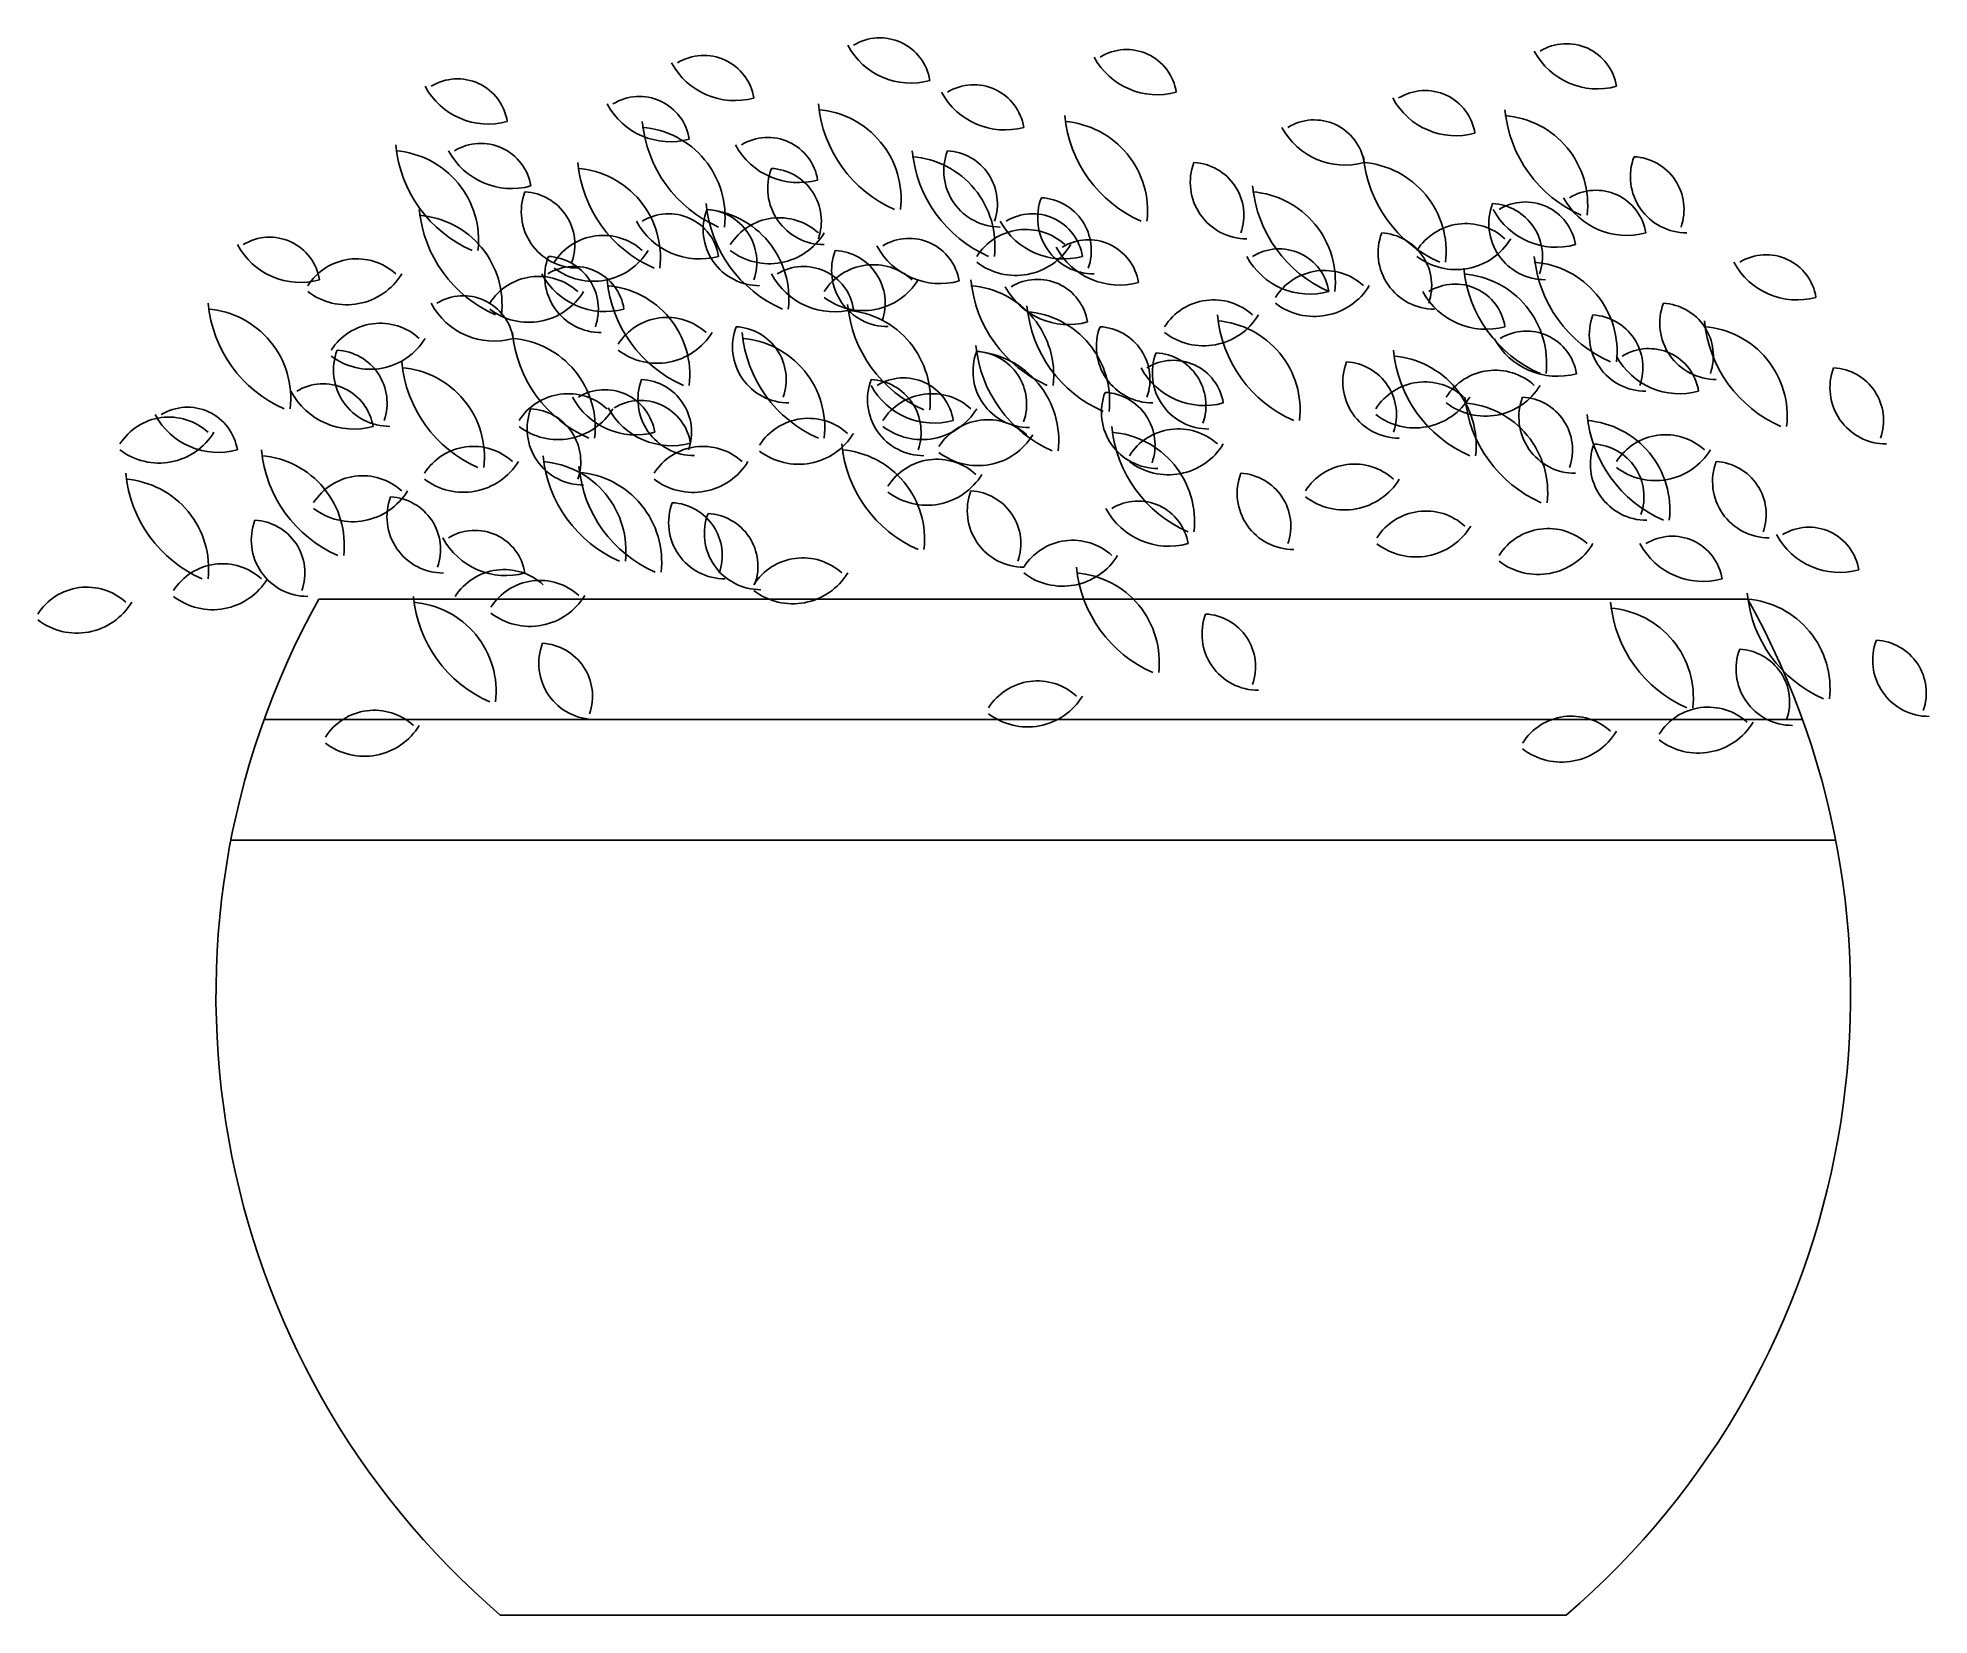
# Model space of a CAD drawing. Extents: x -4.803 to -4.489, y 4.433 to 4.695.
import ezdxf

# ---------------------------------------------------------------- set-up
doc = ezdxf.new("R2010")
doc.units = 0
doc.header["$LTSCALE"] = 0.5
doc.header["$MEASUREMENT"] = 0
doc.layers.get('0').update_dxf_attribs({"linetype": 'CONTINUOUS'})

msp = doc.modelspace()

# ---------------------------------------------------------------- linework, layer by layer
for p, q in [((-4.75610774584726, 4.601892262114382), (-4.518735630967218, 4.601892262114382)), ((-4.765175251283313, 4.581892262114382), (-4.509668125531164, 4.581892262114382)), ((-4.770671699380621, 4.561892262114383), (-4.504171677433856, 4.561892262114383)), ((-4.725942564231442, 4.433126482091752), (-4.548900812583036, 4.433126482091752))]:
    msp.add_line(p, q)
for centre, radius, start, end in [((-4.657772649942016, 4.699519576153381), 0.0118848215353078, 208.1715041780509, 285.4596361845477), ((-4.662889048921038, 4.686760378030759), 0.008386470272683978, 8.947810997887906, 121.5315607131466), ((-4.621954236038166, 4.684812431675589), 0.008386470272683978, 8.947810997887906, 121.5315607131466), ((-4.543739988802732, 4.698545624400163), 0.0118848215353078, 208.1715041780509, 285.4596361845477), ((-4.548856387781753, 4.685786426277541), 0.008386470272683978, 8.947810997887906, 121.5315607131466), ((-4.68701186578436, 4.696597678044993), 0.0118848215353078, 208.1715041780509, 285.4596361845477), ((-4.692128264763381, 4.683838479922372), 0.008386470272683978, 8.947810997887906, 121.5315607131466), ((-4.616837837059144, 4.697571629798211), 0.0118848215353078, 208.1715041780509, 285.4596361845477), ((-4.727946678667232, 4.692701742485919), 0.0118848215353078, 208.1715041780509, 285.4596361845477), ((-4.733063077646253, 4.679942544363298), 0.008386470272683978, 8.947810997887906, 121.5315607131466), ((-4.647294834489467, 4.67896859261008), 0.008386470272683978, 8.947810997887906, 121.5315607131466), ((-4.69773285631449, 4.689779844377532), 0.0118848215353078, 208.1715041780509, 285.4596361845477), ((-4.702849255293511, 4.677020646254911), 0.008386470272683978, 8.947810997887906, 121.5315607131466), ((-4.651915197202547, 4.686151557345116), 0.02130001755943591, 185.3410353208758, 246.3711406195803), ((-4.642178435510446, 4.691727790732702), 0.0118848215353078, 208.1715041780509, 285.4596361845477), ((-4.567246336413246, 4.690763073232348), 0.0118848215353078, 208.1715041780509, 285.4596361845477), ((-4.572362735392267, 4.678003875109726), 0.008386470272683978, 8.947810997887906, 121.5315607131466), ((-4.68115441304489, 4.683229659236729), 0.02130001755943591, 185.3410353208758, 246.3711406195803), ((-4.674255790774532, 4.668360021740189), 0.0148780637107487, 353.3508923441121, 85.63235086103136), ((-4.610980384319674, 4.684203610989947), 0.02130001755943591, 185.3410353208758, 246.3711406195803), ((-4.63332097789166, 4.666412075385019), 0.0148780637107487, 353.3508923441121, 85.63235086103136), ((-4.590765807175025, 4.673124753544572), 0.008386470272683978, 8.947810997887906, 121.5315607131466), ((-4.537882536063262, 4.685177605591899), 0.02130001755943591, 185.3410353208758, 246.3711406195803), ((-4.560223129635247, 4.667386069986971), 0.0148780637107487, 353.3508923441121, 85.63235086103136), ((-4.722089225927762, 4.679333723677655), 0.02130001755943591, 185.3410353208758, 246.3711406195803), ((-4.729164524038361, 4.669228817985497), 0.008386470272683978, 8.947810997887906, 121.5315607131466), ((-4.703495006616875, 4.665438123631802), 0.0148780637107487, 353.3508923441121, 85.63235086103136), ((-4.676405837434237, 4.682971287811669), 0.0118848215353078, 208.1715041780509, 285.4596361845477), ((-4.681522236413259, 4.670212089689048), 0.008386470272683978, 8.947810997887906, 121.5315607131466), ((-4.585649408196003, 4.685883951667194), 0.0118848215353078, 208.1715041780509, 285.4596361845477), ((-4.744429819499747, 4.661542188072728), 0.0148780637107487, 353.3508923441121, 85.63235086103136), ((-4.72404812505934, 4.681988016108119), 0.0118848215353078, 208.1715041780509, 285.4596361845477), ((-4.69187540357502, 4.676411825569268), 0.02130001755943591, 185.3410353208758, 246.3711406195803), ((-4.636320982770976, 4.678359771924438), 0.02130001755943591, 185.3410353208758, 246.3711406195803), ((-4.658661576342961, 4.66056823631951), 0.0148780637107487, 353.3508923441121, 85.63235086103136), ((-4.642943480953047, 4.67306076803323), 0.009345417047365676, 159.2151049228914, 270.2115367862804), ((-4.652163164842874, 4.6676105580754), 0.008779795970477566, 340.5662009223309, 86.84985541537715), ((-4.602008668070175, 4.671112821678061), 0.009345417047365676, 159.2151049228914, 270.2115367862804), ((-4.611228351960002, 4.66566261172023), 0.008779795970477566, 340.5662009223309, 86.84985541537715), ((-4.561388883673776, 4.677395054424084), 0.02130001755943591, 185.3410353208758, 246.3711406195803), ((-4.583729477245761, 4.659603518819156), 0.0148780637107487, 353.3508923441121, 85.63235086103136), ((-4.528910819813762, 4.672086816280013), 0.009345417047365676, 159.2151049228914, 270.2115367862804), ((-4.53813050370359, 4.666636606322182), 0.008779795970477566, 340.5662009223309, 86.84985541537715), ((-4.714215997147005, 4.658620289964341), 0.0148780637107487, 353.3508923441121, 85.63235086103136), ((-4.672182696795391, 4.670138869924843), 0.009345417047365676, 159.2151049228914, 270.2115367862804), ((-4.681402380685218, 4.664688659967013), 0.008779795970477566, 340.5662009223309, 86.84985541537715), ((-4.713117509678263, 4.666242934365769), 0.009345417047365676, 159.2151049228914, 270.2115367862804), ((-4.72233719356809, 4.660792724407939), 0.008779795970477566, 340.5662009223309, 86.84985541537715), ((-4.627349266521477, 4.665268982612552), 0.009345417047365676, 159.2151049228914, 270.2115367862804), ((-4.636568950411304, 4.659818772654721), 0.008779795970477566, 340.5662009223309, 86.84985541537715), ((-4.579791955456534, 4.672515932858929), 0.02130001755943591, 185.3410353208758, 246.3711406195803), ((-4.602132549028519, 4.654724397254002), 0.0148780637107487, 353.3508923441121, 85.63235086103136), ((-4.555678824703991, 4.659489086209649), 0.008386470272683978, 8.947810997887906, 121.5315607131466), ((-4.538866764901292, 4.67419623068744), 0.0118848215353078, 208.1715041780509, 285.4596361845477), ((-4.543983163880314, 4.661437032564819), 0.008386470272683978, 8.947810997887906, 121.5315607131466), ((-4.71819067231987, 4.668619997299855), 0.02130001755943591, 185.3410353208758, 246.3711406195803), ((-4.740531265891855, 4.650828461694927), 0.0148780637107487, 353.3508923441121, 85.63235086103136), ((-4.692859696196198, 4.670300337977102), 0.0118848215353078, 208.1715041780509, 285.4596361845477), ((-4.697976095175219, 4.65754113985448), 0.008386470272683978, 8.947810997887906, 121.5315607131466), ((-4.682903687325521, 4.663321036257382), 0.009345417047365676, 159.2151049228914, 270.2115367862804), ((-4.670548384694768, 4.669603269003405), 0.02130001755943591, 185.3410353208758, 246.3711406195803), ((-4.692888978266753, 4.651811733398477), 0.0148780637107487, 353.3508923441121, 85.63235086103136), ((-4.692123371215348, 4.657870826299551), 0.008779795970477566, 340.5662009223309, 86.84985541537715), ((-4.679613625793266, 4.65562138087464), 0.00963465650724152, 47.64654799197602, 147.5324596920328), ((-4.632432051490714, 4.670300337977102), 0.0118848215353078, 208.1715041780509, 285.4596361845477), ((-4.637548450469736, 4.65754113985448), 0.008386470272683978, 8.947810997887906, 121.5315607131466), ((-4.552417167424276, 4.664304265112198), 0.009345417047365676, 159.2151049228914, 270.2115367862804), ((-4.561636851314104, 4.658854055154367), 0.008779795970477566, 340.5662009223309, 86.84985541537715), ((-4.550562425724969, 4.67224828433227), 0.0118848215353078, 208.1715041780509, 285.4596361845477), ((-4.764251506509394, 4.653645247144141), 0.008386470272683978, 8.947810997887906, 121.5315607131466), ((-4.708852841635609, 4.652699482766253), 0.00963465650724152, 47.64654799197602, 147.5324596920328), ((-4.681258827749137, 4.668291125260855), 0.01066789795738805, 232.5723237887556, 328.6526675129815), ((-4.658034247985098, 4.653447192957204), 0.008386470272683978, 8.947810997887906, 121.5315607131466), ((-4.638678812910394, 4.653673434519471), 0.00963465650724152, 47.64654799197602, 147.5324596920328), ((-4.628250657525408, 4.653210341683531), 0.008386470272683978, 8.947810997887906, 121.5315607131466), ((-4.570820239207034, 4.659425143547043), 0.009345417047365676, 159.2151049228914, 270.2115367862804), ((-4.580039923096861, 4.653974933589213), 0.008779795970477566, 340.5662009223309, 86.84985541537715), ((-4.565580964653981, 4.654647429121423), 0.00963465650724152, 47.64654799197602, 147.5324596920328), ((-4.567226166609853, 4.667317173507637), 0.01066789795738805, 232.5723237887556, 328.6526675129815), ((-4.759135107530373, 4.666404445266762), 0.0118848215353078, 208.1715041780509, 285.4596361845477), ((-4.749787654518482, 4.648803547207179), 0.00963465650724152, 47.64654799197602, 147.5324596920328), ((-4.70921895607037, 4.655529207987969), 0.009345417047365676, 159.2151049228914, 270.2115367862804), ((-4.718438639960198, 4.650078998030138), 0.008779795970477566, 340.5662009223309, 86.84985541537715), ((-4.710498043591481, 4.665369227152468), 0.01066789795738805, 232.5723237887556, 328.6526675129815), ((-4.661576668445268, 4.656512479691519), 0.009345417047365676, 159.2151049228914, 270.2115367862804), ((-4.670796352335095, 4.651062269733688), 0.008779795970477566, 340.5662009223309, 86.84985541537715), ((-4.652917849006077, 4.666206391079825), 0.0118848215353078, 208.1715041780509, 285.4596361845477), ((-4.640324014866265, 4.666343178905685), 0.01066789795738805, 232.5723237887556, 328.6526675129815), ((-4.623134258546386, 4.665969539806152), 0.0118848215353078, 208.1715041780509, 285.4596361845477), ((-4.591497238607842, 4.664456498911592), 0.0118848215353078, 208.1715041780509, 285.4596361845477), ((-4.596613637586864, 4.651697300788971), 0.008386470272683978, 8.947810997887906, 121.5315607131466), ((-4.533009312161822, 4.660828211879176), 0.02130001755943591, 185.3410353208758, 246.3711406195803), ((-4.515718682114666, 4.650723306187019), 0.008386470272683978, 8.947810997887906, 121.5315607131466), ((-4.751432856474353, 4.661473291593394), 0.01066789795738805, 232.5723237887556, 328.6526675129815), ((-4.719573832165739, 4.645881649098792), 0.00963465650724152, 47.64654799197602, 147.5324596920328), ((-4.708568936590926, 4.661543835056069), 0.0118848215353078, 208.1715041780509, 285.4596361845477), ((-4.713685335569948, 4.648784636933447), 0.008386470272683978, 8.947810997887906, 121.5315607131466), ((-4.670442981059241, 4.661534557954471), 0.0118848215353078, 208.1715041780509, 285.4596361845477), ((-4.675559380038263, 4.648775359831849), 0.008386470272683978, 8.947810997887906, 121.5315607131466), ((-4.664019411361696, 4.647829595453961), 0.00963465650724152, 47.64654799197602, 147.5324596920328), ((-4.589087312264495, 4.646864877953607), 0.00963465650724152, 47.64654799197602, 147.5324596920328), ((-4.5447049729855, 4.658880265524006), 0.02130001755943591, 185.3410353208758, 246.3711406195803), ((-4.567045566557485, 4.641088729919079), 0.0148780637107487, 353.3508923441121, 85.63235086103136), ((-4.555349905733808, 4.643036676274249), 0.0148780637107487, 353.3508923441121, 85.63235086103136), ((-4.510602283135644, 4.66348250430964), 0.0118848215353078, 208.1715041780509, 285.4596361845477), ((-4.732088407352705, 4.643905515368293), 0.008386470272683978, 8.947810997887906, 121.5315607131466), ((-4.721219034121611, 4.658551393485006), 0.01066789795738805, 232.5723237887556, 328.6526675129815), ((-4.687002243456728, 4.656932319168837), 0.02130001755943591, 185.3410353208758, 246.3711406195803), ((-4.709342837028713, 4.63914078356391), 0.0148780637107487, 353.3508923441121, 85.63235086103136), ((-4.665664613317567, 4.660499339840176), 0.01066789795738805, 232.5723237887556, 328.6526675129815), ((-4.626574598751245, 4.656932319168837), 0.02130001755943591, 185.3410353208758, 246.3711406195803), ((-4.64891519232323, 4.63914078356391), 0.0148780637107487, 353.3508923441121, 85.63235086103136), ((-4.631590830125824, 4.659397834513962), 0.0118848215353078, 208.1715041780509, 285.4596361845477), ((-4.636707229104846, 4.646638636391341), 0.008386470272683978, 8.947810997887906, 121.5315607131466), ((-4.590732514220367, 4.659534622339822), 0.01066789795738805, 232.5723237887556, 328.6526675129815), ((-4.562258086548647, 4.658612659846083), 0.0118848215353078, 208.1715041780509, 285.4596361845477), ((-4.567374485527669, 4.645853461723462), 0.008386470272683978, 8.947810997887906, 121.5315607131466), ((-4.753277654790903, 4.653036426458498), 0.02130001755943591, 185.3410353208758, 246.3711406195803), ((-4.775618248362888, 4.635244890853571), 0.0148780637107487, 353.3508923441121, 85.63235086103136), ((-4.726972008373684, 4.656664713490914), 0.0118848215353078, 208.1715041780509, 285.4596361845477), ((-4.647060396266607, 4.652838372271561), 0.02130001755943591, 185.3410353208758, 246.3711406195803), ((-4.669400989838592, 4.635046836666634), 0.0148780637107487, 353.3508923441121, 85.63235086103136), ((-4.617276805806917, 4.652601520997888), 0.02130001755943591, 185.3410353208758, 246.3711406195803), ((-4.639617399378902, 4.634809985392961), 0.0148780637107487, 353.3508923441121, 85.63235086103136), ((-4.607490384047253, 4.641985756388453), 0.00963465650724152, 47.64654799197602, 147.5324596920328), ((-4.609135586003124, 4.654655500774668), 0.01066789795738805, 232.5723237887556, 328.6526675129815), ((-4.585639785868373, 4.651088480103328), 0.02130001755943591, 185.3410353208758, 246.3711406195803), ((-4.535733256736, 4.64578947621212), 0.009345417047365676, 159.2151049228914, 270.2115367862804), ((-4.544952940625827, 4.64033926625429), 0.008779795970477566, 340.5662009223309, 86.84985541537715), ((-4.524037595912323, 4.64773742256729), 0.009345417047365676, 159.2151049228914, 270.2115367862804), ((-4.53325727980215, 4.642287212609459), 0.008779795970477566, 340.5662009223309, 86.84985541537715), ((-4.745889100910589, 4.638089820829379), 0.00963465650724152, 47.64654799197602, 147.5324596920328), ((-4.702711483851457, 4.648175816247805), 0.02130001755943591, 185.3410353208758, 246.3711406195803), ((-4.698246813285487, 4.639073092532929), 0.00963465650724152, 47.64654799197602, 147.5324596920328), ((-4.699892015241359, 4.651742836919143), 0.01066789795738805, 232.5723237887556, 328.6526675129815), ((-4.678030527207229, 4.643841529856951), 0.009345417047365676, 159.2151049228914, 270.2115367862804), ((-4.687250211097056, 4.638391319899121), 0.008779795970477566, 340.5662009223309, 86.84985541537715), ((-4.664585528319772, 4.648166539146207), 0.02130001755943591, 185.3410353208758, 246.3711406195803), ((-4.617602882501745, 4.643841529856951), 0.009345417047365676, 159.2151049228914, 270.2115367862804), ((-4.626822566391573, 4.638391319899121), 0.008779795970477566, 340.5662009223309, 86.84985541537715), ((-4.607980379440358, 4.633296944498401), 0.0148780637107487, 353.3508923441121, 85.63235086103136), ((-4.555505721573193, 4.638049603526241), 0.008386470272683978, 8.947810997887906, 121.5315607131466), ((-4.504744830396175, 4.650114485501376), 0.02130001755943591, 185.3410353208758, 246.3711406195803), ((-4.52708542396816, 4.632322949896449), 0.0148780637107487, 353.3508923441121, 85.63235086103136), ((-4.747534302866461, 4.650759565215593), 0.01066789795738805, 232.5723237887556, 328.6526675129815), ((-4.744305938541403, 4.639945637146612), 0.009345417047365676, 159.2151049228914, 270.2115367862804), ((-4.753525622431231, 4.634495427188781), 0.008779795970477566, 340.5662009223309, 86.84985541537715), ((-4.725052077423442, 4.630384280642877), 0.0148780637107487, 353.3508923441121, 85.63235086103136), ((-4.686926121891757, 4.630375003541279), 0.0148780637107487, 353.3508923441121, 85.63235086103136), ((-4.638088680017107, 4.639747582959675), 0.009345417047365676, 159.2151049228914, 270.2115367862804), ((-4.625733377386354, 4.646029815705698), 0.02130001755943591, 185.3410353208758, 246.3711406195803), ((-4.64807397095834, 4.628238280100771), 0.0148780637107487, 353.3508923441121, 85.63235086103136), ((-4.647308363906935, 4.634297373001845), 0.008779795970477566, 340.5662009223309, 86.84985541537715), ((-4.608305089557417, 4.639510731686002), 0.009345417047365676, 159.2151049228914, 270.2115367862804), ((-4.617524773447244, 4.634060521728172), 0.008779795970477566, 340.5662009223309, 86.84985541537715), ((-4.556400633809178, 4.645244641037819), 0.02130001755943591, 185.3410353208758, 246.3711406195803), ((-4.550389322594172, 4.650808801648862), 0.0118848215353078, 208.1715041780509, 285.4596361845477), ((-4.535211450154129, 4.635139735345662), 0.008386470272683978, 8.947810997887906, 121.5315607131466), ((-4.721114555634214, 4.64329669468265), 0.02130001755943591, 185.3410353208758, 246.3711406195803), ((-4.743455149206199, 4.625505159077723), 0.0148780637107487, 353.3508923441121, 85.63235086103136), ((-4.609040729843358, 4.645950987113114), 0.0118848215353078, 208.1715041780509, 285.4596361845477), ((-4.61415712882238, 4.633191788990493), 0.008386470272683978, 8.947810997887906, 121.5315607131466), ((-4.576668069618873, 4.637997690791442), 0.009345417047365676, 159.2151049228914, 270.2115367862804), ((-4.5858877535087, 4.632547480833612), 0.008779795970477566, 340.5662009223309, 86.84985541537715), ((-4.578741227381163, 4.627453105432892), 0.0148780637107487, 353.3508923441121, 85.63235086103136), ((-4.560707740752542, 4.6302980354087), 0.00963465650724152, 47.64654799197602, 147.5324596920328), ((-4.530095051175108, 4.647898933468284), 0.0118848215353078, 208.1715041780509, 285.4596361845477), ((-4.495773114146675, 4.63702369618949), 0.009345417047365676, 159.2151049228914, 270.2115367862804), ((-4.504992798036502, 4.63157348623166), 0.008779795970477566, 340.5662009223309, 86.84985541537715), ((-4.750248304057883, 4.642045817301176), 0.0118848215353078, 208.1715041780509, 285.4596361845477), ((-4.755364703036904, 4.629286619178555), 0.008386470272683978, 8.947810997887906, 121.5315607131466), ((-4.708582059742193, 4.628312624576602), 0.008386470272683978, 8.947810997887906, 121.5315607131466), ((-4.693739767601957, 4.635085026935919), 0.009345417047365676, 159.2151049228914, 270.2115367862804), ((-4.702959451491784, 4.629634816978088), 0.008779795970477566, 340.5662009223309, 86.84985541537715), ((-4.655613812070272, 4.63507574983432), 0.009345417047365676, 159.2151049228914, 270.2115367862804), ((-4.664833495960099, 4.62962553987649), 0.008779795970477566, 340.5662009223309, 86.84985541537715), ((-4.653874096334124, 4.643029046155992), 0.0118848215353078, 208.1715041780509, 285.4596361845477), ((-4.658990495313145, 4.630269848033371), 0.008386470272683978, 8.947810997887906, 121.5315607131466), ((-4.572403401576219, 4.62835008905353), 0.00963465650724152, 47.64654799197602, 147.5324596920328), ((-4.562352942708413, 4.642967779794914), 0.01066789795738805, 232.5723237887556, 328.6526675129815), ((-4.777896444137018, 4.625399960721079), 0.008386470272683978, 8.947810997887906, 121.5315607131466), ((-4.714700672047448, 4.626402142698361), 0.00963465650724152, 47.64654799197602, 147.5324596920328), ((-4.716345874003319, 4.639071887084576), 0.01066789795738805, 232.5723237887556, 328.6526675129815), ((-4.712142839384715, 4.630205905370764), 0.009345417047365676, 159.2151049228914, 270.2115367862804), ((-4.721362523274542, 4.624755695412934), 0.008779795970477566, 340.5662009223309, 86.84985541537715), ((-4.703465660763172, 4.641071822699224), 0.0118848215353078, 208.1715041780509, 285.4596361845477), ((-4.697536477696794, 4.639278608791313), 0.0118848215353078, 208.1715041780509, 285.4596361845477), ((-4.702652876675816, 4.626519410668692), 0.008386470272683978, 8.947810997887906, 121.5315607131466), ((-4.654273027341964, 4.626402142698361), 0.00963465650724152, 47.64654799197602, 147.5324596920328), ((-4.655918229297836, 4.639071887084576), 0.01066789795738805, 232.5723237887556, 328.6526675129815), ((-4.616761661136855, 4.632939026393812), 0.009345417047365676, 159.2151049228914, 270.2115367862804), ((-4.625981345026682, 4.627488816435982), 0.008779795970477566, 340.5662009223309, 86.84985541537715), ((-4.57404860353209, 4.641019833439745), 0.01066789795738805, 232.5723237887556, 328.6526675129815), ((-4.544531869854702, 4.637440782840598), 0.02130001755943591, 185.3410353208758, 246.3711406195803), ((-4.566872463426687, 4.619649247235671), 0.0148780637107487, 353.3508923441121, 85.63235086103136), ((-4.547428917559678, 4.632153851725933), 0.009345417047365676, 159.2151049228914, 270.2115367862804), ((-4.556648601449505, 4.626703641768103), 0.008779795970477566, 340.5662009223309, 86.84985541537715), ((-4.780976083381622, 4.622506249988022), 0.00963465650724152, 47.64654799197602, 147.5324596920328), ((-4.772780045157996, 4.6381591588437), 0.0118848215353078, 208.1715041780509, 285.4596361845477), ((-4.674758824857326, 4.622308195801085), 0.00963465650724152, 47.64654799197602, 147.5324596920328), ((-4.644975234397636, 4.622071344527412), 0.00963465650724152, 47.64654799197602, 147.5324596920328), ((-4.603183277103889, 4.63258296830485), 0.02130001755943591, 185.3410353208758, 246.3711406195803), ((-4.613338214459092, 4.620558303632852), 0.00963465650724152, 47.64654799197602, 147.5324596920328), ((-4.524237598435638, 4.63453091466002), 0.02130001755943591, 185.3410353208758, 246.3711406195803), ((-4.546578192007623, 4.616739379055092), 0.0148780637107487, 353.3508923441121, 85.63235086103136), ((-4.782621285337494, 4.635175994374237), 0.01066789795738805, 232.5723237887556, 328.6526675129815), ((-4.730409912442176, 4.617645639777328), 0.00963465650724152, 47.64654799197602, 147.5324596920328), ((-4.692283956910491, 4.61763636267573), 0.00963465650724152, 47.64654799197602, 147.5324596920328), ((-4.676404026813198, 4.6349779401873), 0.01066789795738805, 232.5723237887556, 328.6526675129815), ((-4.648016643594654, 4.629661027347728), 0.02130001755943591, 185.3410353208758, 246.3711406195803), ((-4.646620436353508, 4.634741088913627), 0.01066789795738805, 232.5723237887556, 328.6526675129815), ((-4.625523870675874, 4.614791432699922), 0.0148780637107487, 353.3508923441121, 85.63235086103136), ((-4.614983416414963, 4.633228048019067), 0.01066789795738805, 232.5723237887556, 328.6526675129815), ((-4.535560153605203, 4.624349993528712), 0.009345417047365676, 159.2151049228914, 270.2115367862804), ((-4.54477983749503, 4.618899783570882), 0.008779795970477566, 340.5662009223309, 86.84985541537715), ((-4.532443258986894, 4.6195843090309), 0.00963465650724152, 47.64654799197602, 147.5324596920328), ((-4.744390851318413, 4.628677798492912), 0.02130001755943591, 185.3410353208758, 246.3711406195803), ((-4.766731444890398, 4.610886262887985), 0.0148780637107487, 353.3508923441121, 85.63235086103136), ((-4.732055114398047, 4.630315384163543), 0.01066789795738805, 232.5723237887556, 328.6526675129815), ((-4.697608208023702, 4.627703803890959), 0.02130001755943591, 185.3410353208758, 246.3711406195803), ((-4.719948801595687, 4.609912268286032), 0.0148780637107487, 353.3508923441121, 85.63235086103136), ((-4.691679024957325, 4.625910589983049), 0.02130001755943591, 185.3410353208758, 246.3711406195803), ((-4.693929158866363, 4.630306107061945), 0.01066789795738805, 232.5723237887556, 328.6526675129815), ((-4.670357237166639, 4.611869491742801), 0.0148780637107487, 353.3508923441121, 85.63235086103136), ((-4.653431805977074, 4.615499639235222), 0.00963465650724152, 47.64654799197602, 147.5324596920328), ((-4.584099062399897, 4.614714464567343), 0.00963465650724152, 47.64654799197602, 147.5324596920328), ((-4.534088460942765, 4.632254053417115), 0.01066789795738805, 232.5723237887556, 328.6526675129815), ((-4.515265882186139, 4.621440125348133), 0.009345417047365676, 159.2151049228914, 270.2115367862804), ((-4.524485566075966, 4.615989915390303), 0.008779795970477566, 340.5662009223309, 86.84985541537715), ((-4.766922592418527, 4.624791140035436), 0.02130001755943591, 185.3410353208758, 246.3711406195803), ((-4.789263185990512, 4.606999604430508), 0.0148780637107487, 353.3508923441121, 85.63235086103136), ((-4.748812984224934, 4.612766518212174), 0.00963465650724152, 47.64654799197602, 147.5324596920328), ((-4.71401961852931, 4.608119054378122), 0.0148780637107487, 353.3508923441121, 85.63235086103136), ((-4.655077007932945, 4.628169383621437), 0.01066789795738805, 232.5723237887556, 328.6526675129815), ((-4.594211560854389, 4.619492178992964), 0.009345417047365676, 159.2151049228914, 270.2115367862804), ((-4.603431244744216, 4.614041969035133), 0.008779795970477566, 340.5662009223309, 86.84985541537715), ((-4.585744264355768, 4.627384208953558), 0.01066789795738805, 232.5723237887556, 328.6526675129815), ((-4.750458186180805, 4.625436262598389), 0.01066789795738805, 232.5723237887556, 328.6526675129815), ((-4.735419135068914, 4.615587009181026), 0.009345417047365676, 159.2151049228914, 270.2115367862804), ((-4.744638818958741, 4.610136799223196), 0.008779795970477566, 340.5662009223309, 86.84985541537715), ((-4.688636491774202, 4.614613014579073), 0.009345417047365676, 159.2151049228914, 270.2115367862804), ((-4.69785617566403, 4.609162804621243), 0.008779795970477566, 340.5662009223309, 86.84985541537715), ((-4.639044927345155, 4.616570238035842), 0.009345417047365676, 159.2151049228914, 270.2115367862804), ((-4.648264611234982, 4.611120028078012), 0.008779795970477566, 340.5662009223309, 86.84985541537715), ((-4.620004959234219, 4.609816389879723), 0.008386470272683978, 8.947810997887906, 121.5315607131466), ((-4.757950876169027, 4.61170035072355), 0.009345417047365676, 159.2151049228914, 270.2115367862804), ((-4.767170560058855, 4.606250140765719), 0.008779795970477566, 340.5662009223309, 86.84985541537715), ((-4.682707308707825, 4.612819800671163), 0.009345417047365676, 159.2151049228914, 270.2115367862804), ((-4.691926992597653, 4.607369590713333), 0.008779795970477566, 340.5662009223309, 86.84985541537715), ((-4.614888560255197, 4.622575588002344), 0.0118848215353078, 208.1715041780509, 285.4596361845477), ((-4.572230298445422, 4.606910606370122), 0.00963465650724152, 47.64654799197602, 147.5324596920328), ((-4.725022731569738, 4.617705700690052), 0.0118848215353078, 208.1715041780509, 285.4596361845477), ((-4.73013913054876, 4.60494650256743), 0.008386470272683978, 8.947810997887906, 121.5315607131466), ((-4.630881705694608, 4.602052791834374), 0.00963465650724152, 47.64654799197602, 147.5324596920328), ((-4.573875500401293, 4.619580350756337), 0.01066789795738805, 232.5723237887556, 328.6526675129815), ((-4.551936027026358, 4.604000738189543), 0.00963465650724152, 47.64654799197602, 147.5324596920328), ((-4.531312896546236, 4.603972507965478), 0.008386470272683978, 8.947810997887906, 121.5315607131466), ((-4.503500570676422, 4.618226194289621), 0.0118848215353078, 208.1715041780509, 285.4596361845477), ((-4.508616969655444, 4.605466996166999), 0.008386470272683978, 8.947810997887906, 121.5315607131466), ((-4.675715072185374, 4.599130850877252), 0.00963465650724152, 47.64654799197602, 147.5324596920328), ((-4.63252690765048, 4.614722536220588), 0.01066789795738805, 232.5723237887556, 328.6526675129815), ((-4.553581228982229, 4.616670482575758), 0.01066789795738805, 232.5723237887556, 328.6526675129815), ((-4.526196497567215, 4.6167317060881), 0.0118848215353078, 208.1715041780509, 285.4596361845477), ((-4.772089279909133, 4.598147622022436), 0.00963465650724152, 47.64654799197602, 147.5324596920328), ((-4.773734481865004, 4.610817366408651), 0.01066789795738805, 232.5723237887556, 328.6526675129815), ((-4.725306636614421, 4.597173627420483), 0.00963465650724152, 47.64654799197602, 147.5324596920328), ((-4.719377453548044, 4.595380413512573), 0.00963465650724152, 47.64654799197602, 147.5324596920328), ((-4.677360274141245, 4.611800595263467), 0.01066789795738805, 232.5723237887556, 328.6526675129815), ((-4.609031107515728, 4.60920756919408), 0.02130001755943591, 185.3410353208758, 246.3711406195803), ((-4.631371701087713, 4.591416033589153), 0.0148780637107487, 353.3508923441121, 85.63235086103136), ((-4.794621021009246, 4.59426096356496), 0.00963465650724152, 47.64654799197602, 147.5324596920328), ((-4.637421688407239, 4.536027447192502), 0.1357370770104824, 150.971920198315, 229.29613334317), ((-4.719165278830268, 4.604337681881788), 0.02130001755943591, 185.3410353208758, 246.3711406195803), ((-4.721022655503916, 4.608050157898788), 0.01066789795738805, 232.5723237887556, 328.6526675129815), ((-4.637421688407239, 4.536027447192502), 0.1357370770104824, 310.7038666568301, 29.02807980168495), ((-4.497643117936953, 4.604858175481357), 0.02130001755943591, 185.3410353208758, 246.3711406195803), ((-4.519983711508938, 4.587066639876429), 0.0148780637107487, 353.3508923441121, 85.63235086103136), ((-4.796266222965118, 4.606930707951174), 0.01066789795738805, 232.5723237887556, 328.6526675129815), ((-4.741505872402254, 4.58654614627686), 0.0148780637107487, 353.3508923441121, 85.63235086103136), ((-4.600059391266228, 4.596116779882194), 0.009345417047365676, 159.2151049228914, 270.2115367862804), ((-4.609279075156056, 4.590666569924363), 0.008779795970477566, 340.5662009223309, 86.84985541537715), ((-4.520339044827745, 4.603363687279836), 0.02130001755943591, 185.3410353208758, 246.3711406195803), ((-4.54267963839973, 4.585572151674908), 0.0148780637107487, 353.3508923441121, 85.63235086103136), ((-4.710193562580769, 4.591246892569901), 0.009345417047365676, 159.2151049228914, 270.2115367862804), ((-4.719413246470596, 4.585796682612071), 0.008779795970477566, 340.5662009223309, 86.84985541537715), ((-4.511367328578245, 4.590272897967949), 0.009345417047365676, 159.2151049228914, 270.2115367862804), ((-4.520587012468073, 4.584822688010119), 0.008779795970477566, 340.5662009223309, 86.84985541537715), ((-4.488671401687453, 4.591767386169471), 0.009345417047365676, 159.2151049228914, 270.2115367862804), ((-4.49789108557728, 4.58631717621164), 0.008779795970477566, 340.5662009223309, 86.84985541537715), ((-4.636729536106447, 4.578677392723604), 0.00963465650724152, 47.64654799197602, 147.5324596920328), ((-4.746863707420988, 4.573807505411311), 0.00963465650724152, 47.64654799197602, 147.5324596920328), ((-4.638374738062319, 4.591347137109818), 0.01066789795738805, 232.5723237887556, 328.6526675129815), ((-4.525341546527672, 4.57432799901088), 0.00963465650724152, 47.64654799197602, 147.5324596920328), ((-4.748508909376859, 4.586477249797526), 0.01066789795738805, 232.5723237887556, 328.6526675129815), ((-4.548037473418464, 4.572833510809359), 0.00963465650724152, 47.64654799197602, 147.5324596920328), ((-4.549682675374336, 4.585503255195574), 0.01066789795738805, 232.5723237887556, 328.6526675129815), ((-4.526986748483544, 4.586997743397095), 0.01066789795738805, 232.5723237887556, 328.6526675129815)]:
    msp.add_arc(centre, radius, start, end)

doc.saveas('drawing.dxf')
